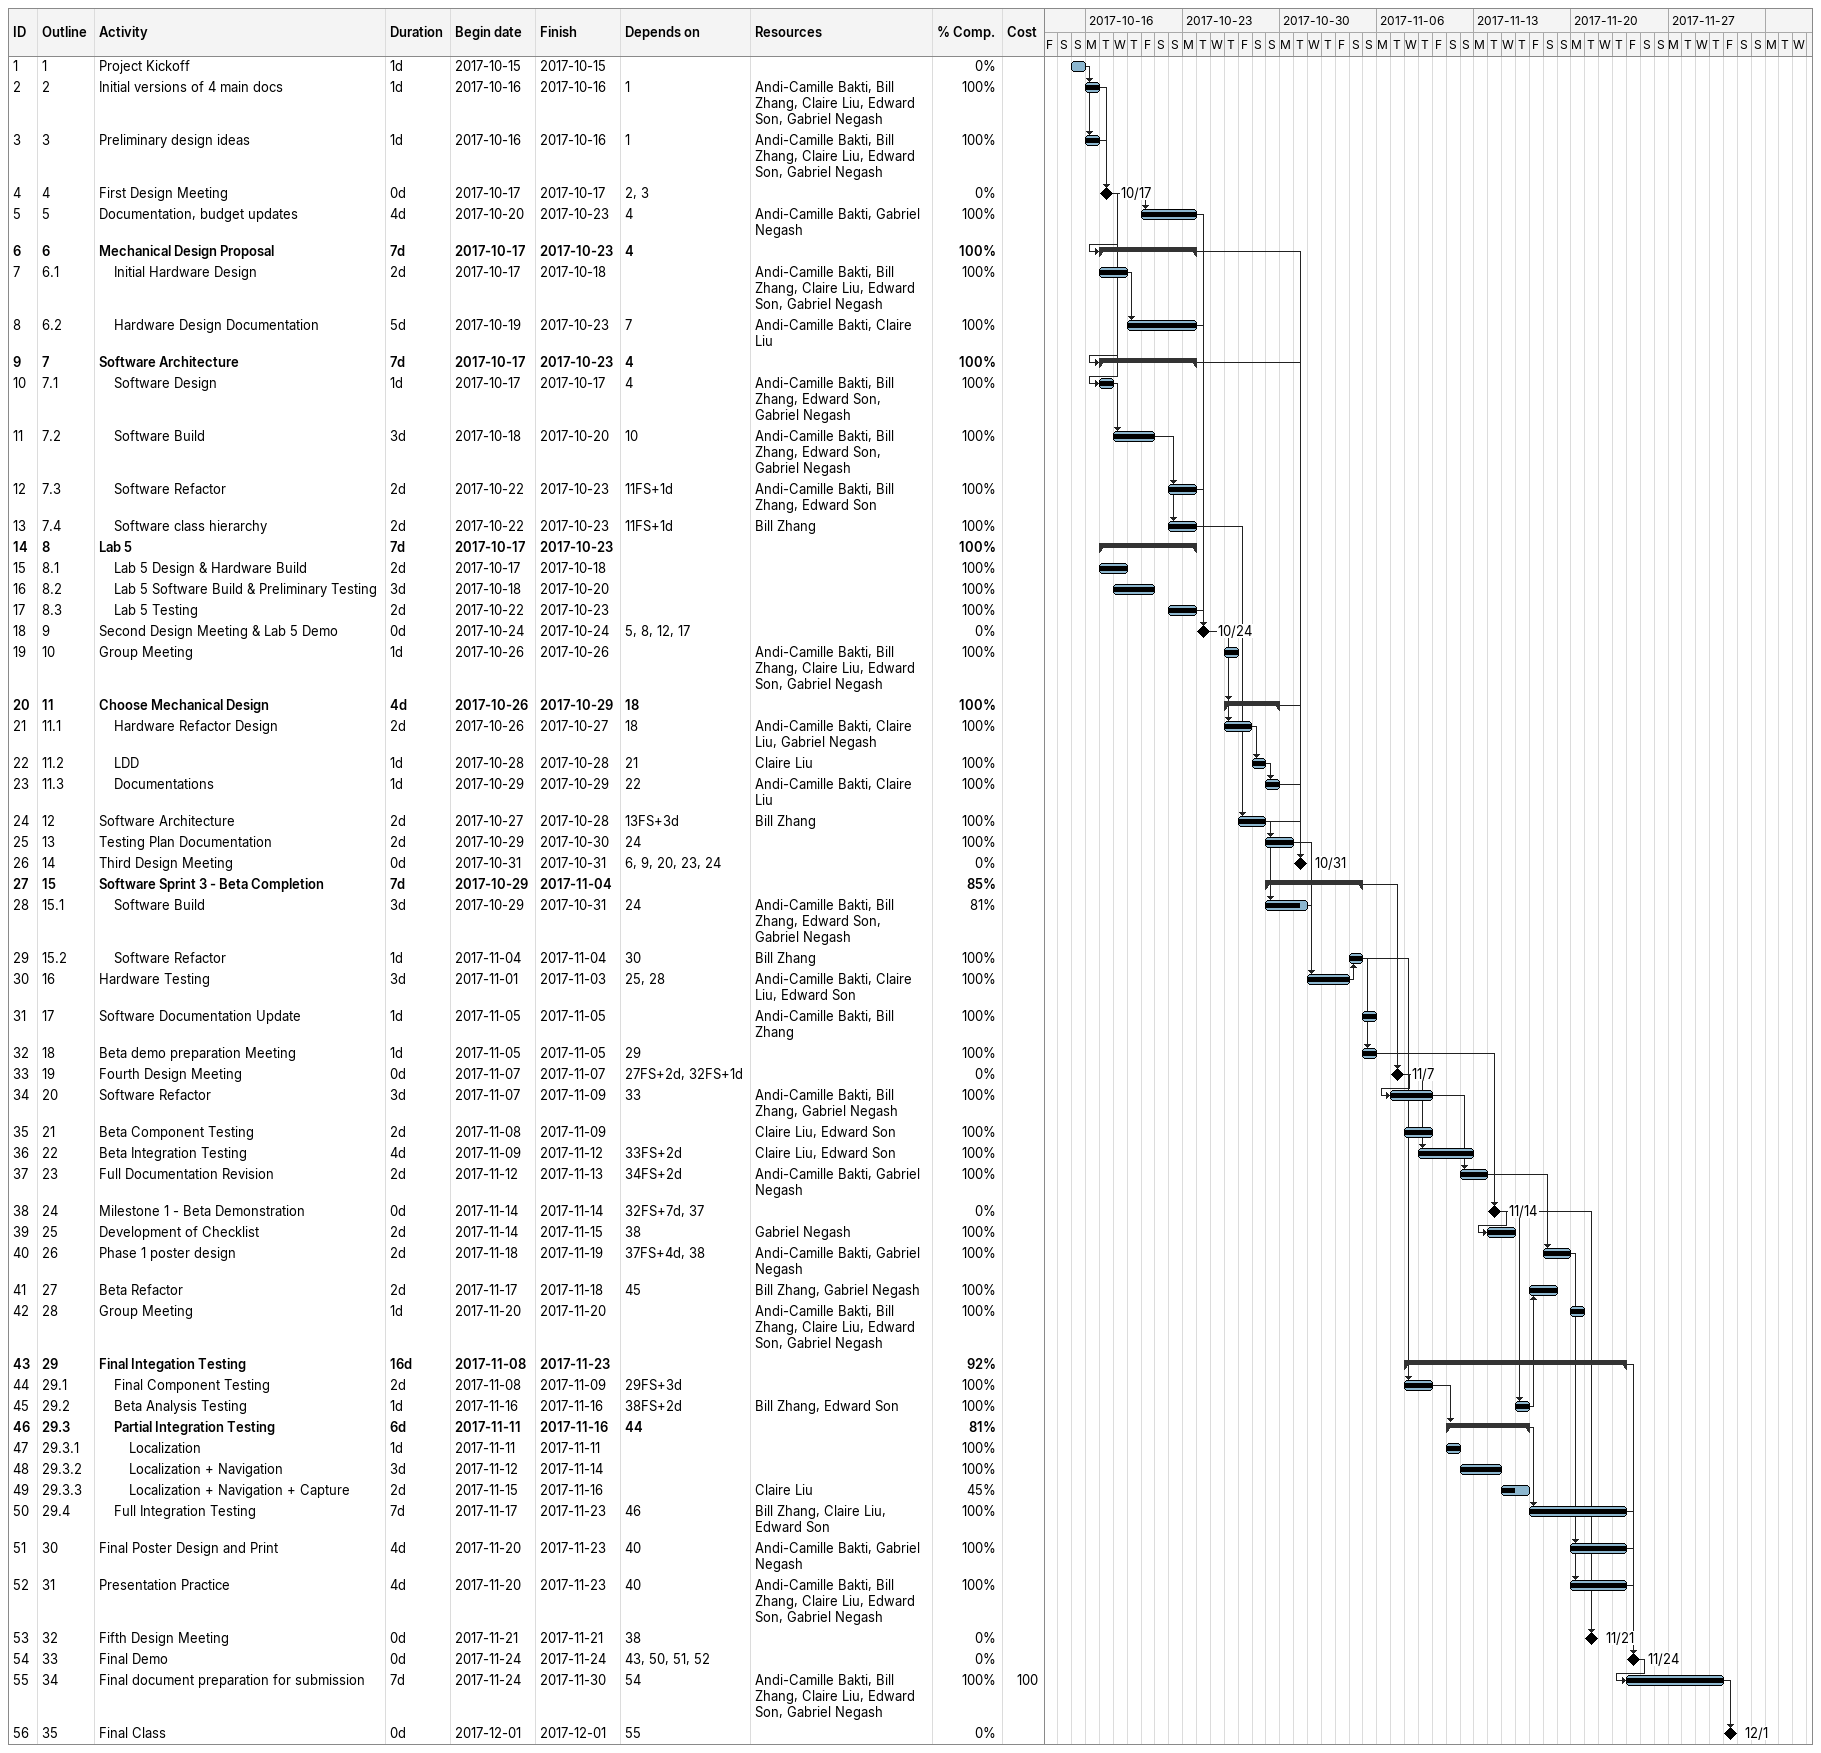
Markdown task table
| ID | WBS | Task | Duration | Start | Finish | Predecessors | Resources | % complete | Cost |
|---|---|---|---|---|---|---|---|---|---|
| 1 | 1 | Project Kickoff | 1d | 2017-10-15 | 2017-10-15 |  |  | 0 |  |
| 2 | 2 | Initial versions of 4 main docs | 1d | 2017-10-16 | 2017-10-16 | 1 | Andi-Camille Bakti, Bill Zhang, Claire Liu, Edward Son, Gabriel Negash | 100 |  |
| 3 | 3 | Preliminary design ideas | 1d | 2017-10-16 | 2017-10-16 | 1 | Andi-Camille Bakti, Bill Zhang, Claire Liu, Edward Son, Gabriel Negash | 100 |  |
| 4 | 4 | First Design Meeting | 0d | 2017-10-17 | 2017-10-17 | 2, 3 |  | 0 |  |
| 5 | 5 | Documentation, budget updates | 4d | 2017-10-20 | 2017-10-23 | 4 | Andi-Camille Bakti, Gabriel Negash | 100 |  |
| 6 | 6 | **Mechanical Design Proposal** | 7d | 2017-10-17 | 2017-10-23 | 4 |  | 100 |  |
| 7 | 6.1 | Initial Hardware Design | 2d | 2017-10-17 | 2017-10-18 |  | Andi-Camille Bakti, Bill Zhang, Claire Liu, Edward Son, Gabriel Negash | 100 |  |
| 8 | 6.2 | Hardware Design Documentation | 5d | 2017-10-19 | 2017-10-23 | 7 | Andi-Camille Bakti, Claire Liu | 100 |  |
| 9 | 7 | **Software Architecture** | 7d | 2017-10-17 | 2017-10-23 | 4 |  | 100 |  |
| 10 | 7.1 | Software Design | 1d | 2017-10-17 | 2017-10-17 | 4 | Andi-Camille Bakti, Bill Zhang, Edward Son, Gabriel Negash | 100 |  |
| 11 | 7.2 | Software Build | 3d | 2017-10-18 | 2017-10-20 | 10 | Andi-Camille Bakti, Bill Zhang, Edward Son, Gabriel Negash | 100 |  |
| 12 | 7.3 | Software Refactor | 2d | 2017-10-22 | 2017-10-23 | 11FS+1d | Andi-Camille Bakti, Bill Zhang, Edward Son | 100 |  |
| 13 | 7.4 | Software class hierarchy | 2d | 2017-10-22 | 2017-10-23 | 11FS+1d | Bill Zhang | 100 |  |
| 14 | 8 | **Lab 5** | 7d | 2017-10-17 | 2017-10-23 |  |  | 100 |  |
| 15 | 8.1 | Lab 5 Design & Hardware Build | 2d | 2017-10-17 | 2017-10-18 |  |  | 100 |  |
| 16 | 8.2 | Lab 5 Software Build & Preliminary Testing | 3d | 2017-10-18 | 2017-10-20 |  |  | 100 |  |
| 17 | 8.3 | Lab 5 Testing | 2d | 2017-10-22 | 2017-10-23 |  |  | 100 |  |
| 18 | 9 | Second Design Meeting & Lab 5 Demo | 0d | 2017-10-24 | 2017-10-24 | 5, 8, 12, 17 |  | 0 |  |
| 19 | 10 | Group Meeting | 1d | 2017-10-26 | 2017-10-26 |  | Andi-Camille Bakti, Bill Zhang, Claire Liu, Edward Son, Gabriel Negash | 100 |  |
| 20 | 11 | **Choose Mechanical Design** | 4d | 2017-10-26 | 2017-10-29 | 18 |  | 100 |  |
| 21 | 11.1 | Hardware Refactor Design | 2d | 2017-10-26 | 2017-10-27 | 18 | Andi-Camille Bakti, Claire Liu, Gabriel Negash | 100 |  |
| 22 | 11.2 | LDD | 1d | 2017-10-28 | 2017-10-28 | 21 | Claire Liu | 100 |  |
| 23 | 11.3 | Documentations | 1d | 2017-10-29 | 2017-10-29 | 22 | Andi-Camille Bakti, Claire Liu | 100 |  |
| 24 | 12 | Software Architecture | 2d | 2017-10-27 | 2017-10-28 | 13FS+3d | Bill Zhang | 100 |  |
| 25 | 13 | Testing Plan Documentation | 2d | 2017-10-29 | 2017-10-30 | 24 |  | 100 |  |
| 26 | 14 | Third Design Meeting | 0d | 2017-10-31 | 2017-10-31 | 6, 9, 20, 23, 24 |  | 0 |  |
| 27 | 15 | **Software Sprint 3 - Beta Completion** | 7d | 2017-10-29 | 2017-11-04 |  |  | 85 |  |
| 28 | 15.1 | Software Build | 3d | 2017-10-29 | 2017-10-31 | 24 | Andi-Camille Bakti, Bill Zhang, Edward Son, Gabriel Negash | 81 |  |
| 29 | 15.2 | Software Refactor | 1d | 2017-11-04 | 2017-11-04 | 30 | Bill Zhang | 100 |  |
| 30 | 16 | Hardware Testing | 3d | 2017-11-01 | 2017-11-03 | 25, 28 | Andi-Camille Bakti, Claire Liu, Edward Son | 100 |  |
| 31 | 17 | Software Documentation Update | 1d | 2017-11-05 | 2017-11-05 |  | Andi-Camille Bakti, Bill Zhang | 100 |  |
| 32 | 18 | Beta demo preparation Meeting | 1d | 2017-11-05 | 2017-11-05 | 29 |  | 100 |  |
| 33 | 19 | Fourth Design Meeting | 0d | 2017-11-07 | 2017-11-07 | 27FS+2d, 32FS+1d |  | 0 |  |
| 34 | 20 | Software Refactor | 3d | 2017-11-07 | 2017-11-09 | 33 | Andi-Camille Bakti, Bill Zhang, Gabriel Negash | 100 |  |
| 35 | 21 | Beta Component Testing | 2d | 2017-11-08 | 2017-11-09 |  | Claire Liu, Edward Son | 100 |  |
| 36 | 22 | Beta Integration Testing | 4d | 2017-11-09 | 2017-11-12 | 33FS+2d | Claire Liu, Edward Son | 100 |  |
| 37 | 23 | Full Documentation Revision | 2d | 2017-11-12 | 2017-11-13 | 34FS+2d | Andi-Camille Bakti, Gabriel Negash | 100 |  |
| 38 | 24 | Milestone 1 - Beta Demonstration | 0d | 2017-11-14 | 2017-11-14 | 32FS+7d, 37 |  | 0 |  |
| 39 | 25 | Development of Checklist | 2d | 2017-11-14 | 2017-11-15 | 38 | Gabriel Negash | 100 |  |
| 40 | 26 | Phase 1 poster design | 2d | 2017-11-18 | 2017-11-19 | 37FS+4d, 38 | Andi-Camille Bakti, Gabriel Negash | 100 |  |
| 41 | 27 | Beta Refactor | 2d | 2017-11-17 | 2017-11-18 | 45 | Bill Zhang, Gabriel Negash | 100 |  |
| 42 | 28 | Group Meeting | 1d | 2017-11-20 | 2017-11-20 |  | Andi-Camille Bakti, Bill Zhang, Claire Liu, Edward Son, Gabriel Negash | 100 |  |
| 43 | 29 | **Final Integation Testing** | 16d | 2017-11-08 | 2017-11-23 |  |  | 92 |  |
| 44 | 29.1 | Final Component Testing | 2d | 2017-11-08 | 2017-11-09 | 29FS+3d |  | 100 |  |
| 45 | 29.2 | Beta Analysis Testing | 1d | 2017-11-16 | 2017-11-16 | 38FS+2d | Bill Zhang, Edward Son | 100 |  |
| 46 | 29.3 | **Partial Integration Testing** | 6d | 2017-11-11 | 2017-11-16 | 44 |  | 81 |  |
| 47 | 29.3.1 | Localization | 1d | 2017-11-11 | 2017-11-11 |  |  | 100 |  |
| 48 | 29.3.2 | Localization + Navigation | 3d | 2017-11-12 | 2017-11-14 |  |  | 100 |  |
| 49 | 29.3.3 | Localization + Navigation + Capture | 2d | 2017-11-15 | 2017-11-16 |  | Claire Liu | 45 |  |
| 50 | 29.4 | Full Integration Testing | 7d | 2017-11-17 | 2017-11-23 | 46 | Bill Zhang, Claire Liu, Edward Son | 100 |  |
| 51 | 30 | Final Poster Design and Print | 4d | 2017-11-20 | 2017-11-23 | 40 | Andi-Camille Bakti, Gabriel Negash | 100 |  |
| 52 | 31 | Presentation Practice | 4d | 2017-11-20 | 2017-11-23 | 40 | Andi-Camille Bakti, Bill Zhang, Claire Liu, Edward Son, Gabriel Negash | 100 |  |
| 53 | 32 | Fifth Design Meeting | 0d | 2017-11-21 | 2017-11-21 | 38 |  | 0 |  |
| 54 | 33 | Final Demo | 0d | 2017-11-24 | 2017-11-24 | 43, 50, 51, 52 |  | 0 |  |
| 55 | 34 | Final document preparation for submission | 7d | 2017-11-24 | 2017-11-30 | 54 | Andi-Camille Bakti, Bill Zhang, Claire Liu, Edward Son, Gabriel Negash | 100 | 100 |
| 56 | 35 | Final Class | 0d | 2017-12-01 | 2017-12-01 | 55 |  | 0 |  |
